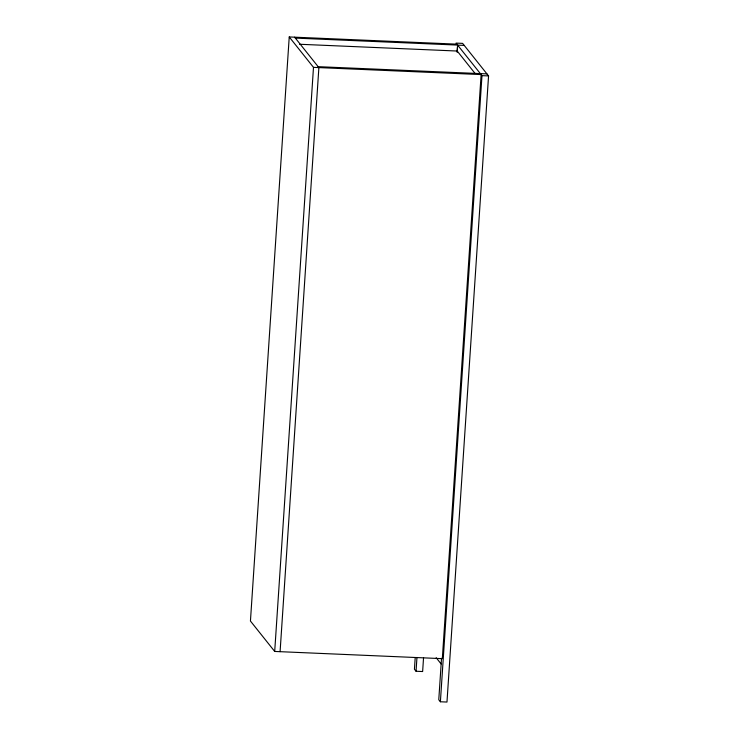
<?xml version="1.0" encoding="UTF-8"?>
<svg xmlns="http://www.w3.org/2000/svg" width="739" height="739" viewBox="0 0 739 739"><rect width="100%" height="100%" fill="white"/><g stroke="black" fill="none" stroke-linecap="round" stroke-linejoin="round"><path stroke-width="1.11" d="M289.235 36.95L250.438 621.037L274.696 651.447L442.328 658.661L481.126 74.574L313.493 67.36L289.235 36.95L456.868 44.164M274.696 651.447L313.493 67.36M280.09 651.678L318.878 67.591L294.621 37.181M415.198 657.719L414.431 669.229L416.048 671.252L422.634 671.539L423.549 657.728M457.136 51.989L457.598 45.079L295.351 38.095M416.048 671.252L416.962 657.442M457.173 52.035L457.635 45.125L464.221 45.412M441.525 658.301L438.772 699.741L440.389 701.764L446.975 702.05L488.562 75.923L462.605 43.379L456.018 43.102L481.976 75.637L440.389 701.764M299.563 44.257L457.201 51.037L475.011 73.373M318.158 66.676L486.946 73.891M481.976 75.637L488.562 75.923M436.176 657.728L441.146 663.964"/></g></svg>
